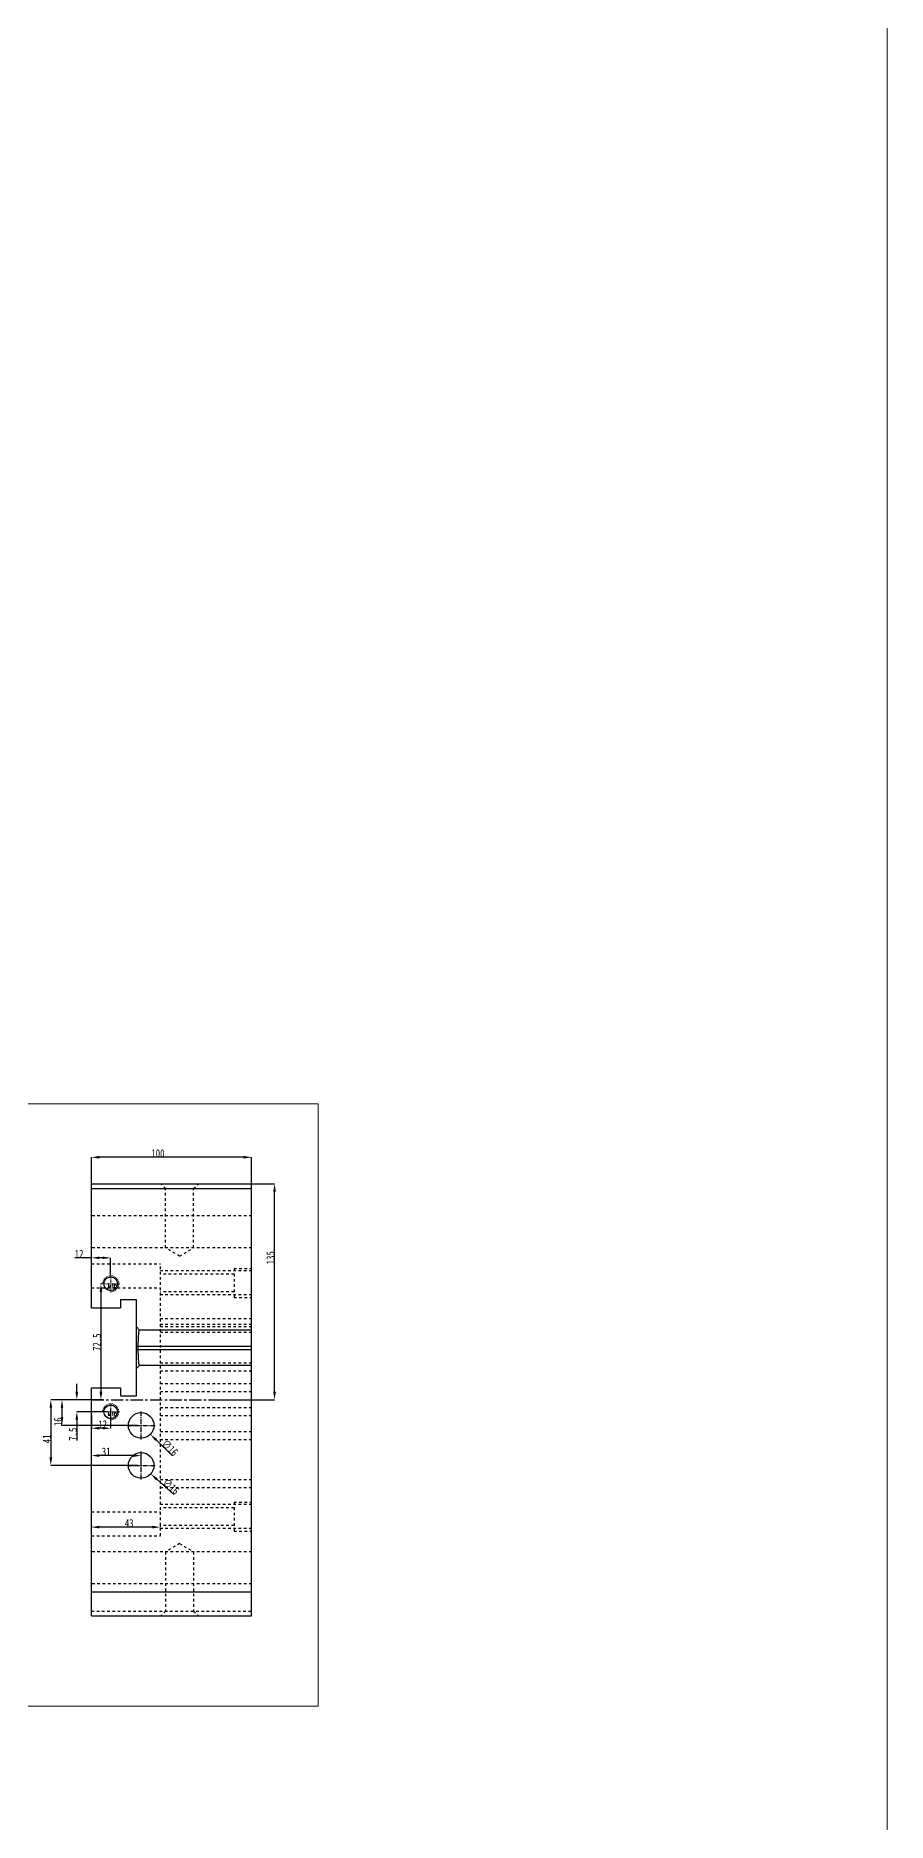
# Model space of a CAD drawing. Header units: millimetres. Extents: x 583 to 1942, y -5112 to 253.
# Drawn here: x 1410 to 1942, y -3661 to -2545 of the extents above; entities that cross this region are included whole.
import ezdxf

# ---------------------------------------------------------------- set-up
doc = ezdxf.new("R2010")
doc.units = ezdxf.units.MM
doc.header["$LTSCALE"] = 16.335
doc.header["$PDMODE"] = 3
doc.header["$PDSIZE"] = 0.3125
doc.linetypes.add('CENTER', pattern=[0.6, 0.375, -0.075, 0.075, -0.075])
doc.linetypes.add('HIDDEN', pattern=[0.2, 0.1, -0.1])
doc.layers.get('0').update_dxf_attribs({"linetype": 'CONTINUOUS'})
doc.layers.get('Defpoints').update_dxf_attribs({"linetype": 'CONTINUOUS'})
doc.layers.add('DEFAULT_2', color=8, linetype='HIDDEN')
doc.layers.add('epin', color=13, linetype='CONTINUOUS', lineweight=9)
doc.layers.add('screw', color=33, linetype='CONTINUOUS', lineweight=13)
doc.styles.get("Standard").update_dxf_attribs({"font": 'txt', "width": 0.8})
doc.styles.add('TXT', font='txt.shx', dxfattribs={"bigfont": 'gbcbig.shx'})
doc.dimstyles.new('副本 11', dxfattribs={"dimtxt": 2.5, "dimasz": 2.5, "dimexe": 1.25, "dimexo": 0.625, "dimtad": 1, "dimdsep": 46, "dimtxsty": 'Standard', "dimcen": 2.5, "dimadec": 0, "dimazin": 0, "dimtfac": 1, "dimtmove": 0, "dimatfit": 3, "dimfxl": 0, "dimarcsym": 0})

# ---------------------------------------------------------------- blocks, each defined once
blk = doc.blocks.new('screw_m10_g')
at = {"layer": 'screw', "color": 1, "linetype": 'CENTER', "ltscale": 0.310989}
for p, q in [((-5.5, 0), (5.5, 0)), ((0, -5.5), (0, 5.5))]:
    blk.add_line(p, q, dxfattribs=at)
at = {"layer": 'screw', "linetype": 'HIDDEN', "ltscale": 0.310989}
blk.add_circle((0, 0), 4.25, dxfattribs=at)
at = {"layer": 'screw', "color": 92, "linetype": 'HIDDEN', "ltscale": 0.310989}
blk.add_arc((0, 0), 5, 270, 180, dxfattribs=at)
at = {"layer": 'screw', "color": 6, "style": 'TXT'}
blk.add_text('M10', height=2, dxfattribs=at).set_placement((-1.7, -2.5))
blk = doc.blocks.new('*D385')
at = {"layer": 'Defpoints', "color": 0}
for p in [(1444.9, -3431.9), (1444.9, -3438), (1475.9, -3438)]:
    blk.add_point(p, dxfattribs=at)
at = {"layer": 'epin', "color": 4, "lineweight": -2}
for p, q in [((1444.9, -3438), (1444.9, -3431.9)), ((1470.9, -3431.9), (1449.9, -3431.9)), ((1475.9, -3438), (1475.9, -3431.9))]:
    blk.add_line(p, q, dxfattribs=at)
at = {"layer": 'epin', "color": 4}
for points in [[(1449.9, -3431), (1449.9, -3432.7), (1444.9, -3431.9)], [(1470.9, -3431), (1470.9, -3432.7), (1475.9, -3431.9)]]:
    blk.add_solid(points, dxfattribs=at)
at = {"layer": 'epin', "color": 6, "insert": (1454.1, -3429.4), "char_height": 5, "attachment_point": 5}
blk.add_mtext('31', dxfattribs=at)
blk = doc.blocks.new('*D386')
at = {"layer": 'Defpoints', "color": 0}
for p in [(1444.9, -3475.5), (1444.9, -3476.6), (1487.9, -3475.5)]:
    blk.add_point(p, dxfattribs=at)
at = {"layer": 'epin', "color": 4, "lineweight": -2}
for p, q in [((1444.9, -3475.5), (1444.9, -3476.6)), ((1482.9, -3476.6), (1449.9, -3476.6)), ((1487.9, -3475.5), (1487.9, -3476.6))]:
    blk.add_line(p, q, dxfattribs=at)
at = {"layer": 'epin', "color": 4}
for points in [[(1449.9, -3475.7), (1449.9, -3477.4), (1444.9, -3476.6)], [(1482.9, -3475.7), (1482.9, -3477.4), (1487.9, -3476.6)]]:
    blk.add_solid(points, dxfattribs=at)
at = {"layer": 'epin', "color": 6, "insert": (1468.5, -3474.1), "char_height": 5, "attachment_point": 5}
blk.add_mtext('43', dxfattribs=at)
blk = doc.blocks.new('*D387')
at = {"layer": 'Defpoints', "color": 0}
for p in [(1456.9, -3402.7), (1444.9, -3406.8), (1444.9, -3414.8)]:
    blk.add_point(p, dxfattribs=at)
at = {"layer": 'epin', "color": 4, "lineweight": -2}
for p, q in [((1456.9, -3402.7), (1456.9, -3414.8)), ((1444.9, -3406.8), (1444.9, -3414.8)), ((1451.9, -3414.8), (1449.9, -3414.8))]:
    blk.add_line(p, q, dxfattribs=at)
at = {"layer": 'epin', "color": 4}
for points in [[(1449.9, -3413.9), (1449.9, -3415.6), (1444.9, -3414.8)], [(1451.9, -3413.9), (1451.9, -3415.6), (1456.9, -3414.8)]]:
    blk.add_solid(points, dxfattribs=at)
at = {"layer": 'epin', "color": 6, "insert": (1451.9, -3412.3), "char_height": 5, "attachment_point": 5}
blk.add_mtext('12', dxfattribs=at)
blk = doc.blocks.new('*D388')
at = {"layer": 'Defpoints', "color": 0}
for p in [(1435.8, -3397), (1452.3, -3397), (1455, -3404.5)]:
    blk.add_point(p, dxfattribs=at)
at = {"layer": 'epin', "color": 4, "lineweight": -2}
for p, q in [((1435.8, -3392), (1435.8, -3387)), ((1452.3, -3397), (1435.8, -3397)), ((1455, -3404.5), (1435.8, -3404.5)), ((1435.8, -3409.5), (1435.8, -3422.5))]:
    blk.add_line(p, q, dxfattribs=at)
at = {"layer": 'epin', "color": 4}
for points in [[(1434.9, -3392), (1436.6, -3392), (1435.8, -3397)], [(1434.9, -3409.5), (1436.6, -3409.5), (1435.8, -3404.5)]]:
    blk.add_solid(points, dxfattribs=at)
at = {"layer": 'epin', "color": 6, "insert": (1433.3, -3418.5), "char_height": 5, "attachment_point": 5, "rotation": 90}
blk.add_mtext('7.5', dxfattribs=at)
blk = doc.blocks.new('*D389')
at = {"layer": 'Defpoints', "color": 0}
for p in [(1452.3, -3397), (1426.5, -3413), (1473.7, -3413)]:
    blk.add_point(p, dxfattribs=at)
at = {"layer": 'epin', "color": 4, "lineweight": -2}
for p, q in [((1452.3, -3397), (1426.5, -3397)), ((1426.5, -3402), (1426.5, -3408)), ((1473.7, -3413), (1426.5, -3413))]:
    blk.add_line(p, q, dxfattribs=at)
at = {"layer": 'epin', "color": 4}
for points in [[(1425.7, -3402), (1427.3, -3402), (1426.5, -3397)], [(1425.7, -3408), (1427.3, -3408), (1426.5, -3413)]]:
    blk.add_solid(points, dxfattribs=at)
at = {"layer": 'epin', "color": 6, "insert": (1424, -3410.7), "char_height": 5, "attachment_point": 5, "rotation": 90}
blk.add_mtext('16', dxfattribs=at)
blk = doc.blocks.new('*D390')
at = {"layer": 'Defpoints', "color": 0}
for p in [(1452.3, -3397), (1419.5, -3438), (1473.9, -3438)]:
    blk.add_point(p, dxfattribs=at)
at = {"layer": 'epin', "color": 4, "lineweight": -2}
for p, q in [((1452.3, -3397), (1419.5, -3397)), ((1419.5, -3402), (1419.5, -3433)), ((1473.9, -3438), (1419.5, -3438))]:
    blk.add_line(p, q, dxfattribs=at)
at = {"layer": 'epin', "color": 4}
for points in [[(1418.7, -3402), (1420.4, -3402), (1419.5, -3397)], [(1418.7, -3433), (1420.4, -3433), (1419.5, -3438)]]:
    blk.add_solid(points, dxfattribs=at)
at = {"layer": 'epin', "color": 6, "insert": (1417, -3421.4), "char_height": 5, "attachment_point": 5, "rotation": 90}
blk.add_mtext('41', dxfattribs=at)
blk = doc.blocks.new('*D391')
at = {"layer": 'Defpoints', "color": 0}
for p in [(1470, -3432.7), (1481.9, -3443.3)]:
    blk.add_point(p, dxfattribs=at)
at = {"layer": 'epin', "color": 4, "lineweight": -2}
blk.add_line((1496.4, -3456.2), (1485.7, -3446.6), dxfattribs=at)
at = {"layer": 'epin', "color": 4}
blk.add_solid([(1486.2, -3446), (1485.1, -3447.3), (1481.9, -3443.3)], dxfattribs=at)
at = {"layer": 'epin', "color": 6, "insert": (1494.6, -3451.2), "char_height": 5, "attachment_point": 5, "rotation": 318.4114}
blk.add_mtext('∅16', dxfattribs=at)
blk = doc.blocks.new('*D392')
at = {"layer": 'Defpoints', "color": 0}
for p in [(1470.2, -3407.4), (1481.7, -3418.6)]:
    blk.add_point(p, dxfattribs=at)
at = {"layer": 'epin', "color": 4, "lineweight": -2}
blk.add_line((1495.6, -3432.1), (1485.3, -3422.1), dxfattribs=at)
at = {"layer": 'epin', "color": 4}
blk.add_solid([(1485.9, -3421.5), (1484.7, -3422.7), (1481.7, -3418.6)], dxfattribs=at)
at = {"layer": 'epin', "color": 6, "insert": (1493.9, -3427), "char_height": 5, "attachment_point": 5, "rotation": 315.8444}
blk.add_mtext('∅16', dxfattribs=at)
blk = doc.blocks.new('*D393')
at = {"layer": 'Defpoints', "color": 0}
for p in [(1539.7, -3262), (1559.2, -3262), (1525.5, -3397)]:
    blk.add_point(p, dxfattribs=at)
at = {"layer": 'epin', "color": 4, "lineweight": -2}
for p, q in [((1539.7, -3262), (1559.2, -3262)), ((1559.2, -3392), (1559.2, -3267)), ((1525.5, -3397), (1559.2, -3397))]:
    blk.add_line(p, q, dxfattribs=at)
at = {"layer": 'epin', "color": 4}
for points in [[(1558.4, -3267), (1560.1, -3267), (1559.2, -3262)], [(1558.4, -3392), (1560.1, -3392), (1559.2, -3397)]]:
    blk.add_solid(points, dxfattribs=at)
at = {"layer": 'epin', "color": 6, "insert": (1556.7, -3308.2), "char_height": 5, "attachment_point": 5, "rotation": 90}
blk.add_mtext('135', dxfattribs=at)
blk = doc.blocks.new('*D394')
at = {"layer": 'Defpoints', "color": 0}
for p in [(1444.9, -3245.5), (1444.9, -3273.7), (1544.9, -3273.7)]:
    blk.add_point(p, dxfattribs=at)
at = {"layer": 'epin', "color": 4, "lineweight": -2}
for p, q in [((1444.9, -3273.7), (1444.9, -3245.5)), ((1539.9, -3245.5), (1449.9, -3245.5)), ((1544.9, -3273.7), (1544.9, -3245.5))]:
    blk.add_line(p, q, dxfattribs=at)
at = {"layer": 'epin', "color": 4}
for points in [[(1449.9, -3244.6), (1449.9, -3246.3), (1444.9, -3245.5)], [(1539.9, -3244.6), (1539.9, -3246.3), (1544.9, -3245.5)]]:
    blk.add_solid(points, dxfattribs=at)
at = {"layer": 'epin', "color": 6, "insert": (1486.4, -3243), "char_height": 5, "attachment_point": 5}
blk.add_mtext('100', dxfattribs=at)
blk = doc.blocks.new('*D395')
at = {"layer": 'Defpoints', "color": 0}
for p in [(1444.9, -3308.3), (1444.9, -3317.3), (1456.9, -3319)]:
    blk.add_point(p, dxfattribs=at)
at = {"layer": 'epin', "color": 4, "lineweight": -2}
for p, q in [((1444.9, -3308.3), (1434.5, -3308.3)), ((1444.9, -3317.3), (1444.9, -3308.3)), ((1451.9, -3308.3), (1449.9, -3308.3)), ((1456.9, -3319), (1456.9, -3308.3))]:
    blk.add_line(p, q, dxfattribs=at)
at = {"layer": 'epin', "color": 4}
for points in [[(1449.9, -3307.5), (1449.9, -3309.1), (1444.9, -3308.3)], [(1451.9, -3307.5), (1451.9, -3309.1), (1456.9, -3308.3)]]:
    blk.add_solid(points, dxfattribs=at)
at = {"layer": 'epin', "color": 6, "insert": (1437.2, -3305.8), "char_height": 5, "attachment_point": 5}
blk.add_mtext('12', dxfattribs=at)
blk = doc.blocks.new('*D396')
at = {"layer": 'Defpoints', "color": 0}
for p in [(1451.4, -3324.5), (1450.8, -3397), (1452.3, -3397)]:
    blk.add_point(p, dxfattribs=at)
at = {"layer": 'epin', "color": 4, "lineweight": -2}
for p, q in [((1451.4, -3324.5), (1450.8, -3324.5)), ((1450.8, -3329.5), (1450.8, -3392)), ((1452.3, -3397), (1450.8, -3397))]:
    blk.add_line(p, q, dxfattribs=at)
at = {"layer": 'epin', "color": 4}
for points in [[(1450, -3329.5), (1451.7, -3329.5), (1450.8, -3324.5)], [(1450, -3392), (1451.7, -3392), (1450.8, -3397)]]:
    blk.add_solid(points, dxfattribs=at)
at = {"layer": 'epin', "color": 6, "insert": (1448.3, -3361), "char_height": 5, "attachment_point": 5, "rotation": 90}
blk.add_mtext('72.5', dxfattribs=at)

msp = doc.modelspace()

# ---------------------------------------------------------------- linework, layer by layer
at = {"color": 7, "linetype": 'Continuous'}
for p, q in [((1444.945, -3339.512), (1444.945, -3262.012)), ((1444.945, -3262.012), (1544.945, -3262.012)), ((1444.945, -3265.012), (1544.945, -3265.012)), ((1544.945, -3532.012), (1544.945, -3262.012)), ((1462.945, -3334.512), (1462.945, -3339.512)), ((1472.945, -3334.512), (1462.945, -3334.512)), ((1472.945, -3394.512), (1472.945, -3334.512)), ((1444.945, -3339.512), (1462.945, -3339.512)), ((1472.945, -3351.512), (1474.945, -3353.512)), ((1544.945, -3353.512), (1474.945, -3353.512)), ((1472.945, -3363.512), (1544.945, -3363.512)), ((1472.945, -3365.512), (1544.945, -3365.512)), ((1474.164, -3365.512), (1474.164, -3363.512)), ((1474.945, -3375.512), (1472.945, -3377.512)), ((1544.945, -3375.512), (1474.945, -3375.512)), ((1444.945, -3532.012), (1444.945, -3389.512)), ((1444.945, -3389.512), (1462.945, -3389.512)), ((1462.945, -3389.512), (1462.945, -3394.512)), ((1462.945, -3394.512), (1472.945, -3394.512)), ((1444.945, -3517.012), (1544.945, -3517.012)), ((1444.945, -3532.012), (1544.945, -3532.012))]:
    msp.add_line(p, q, dxfattribs=at)
at = {"color": 1, "linetype": 'CENTER', "ltscale": 1.243955}
msp.add_line((1444.945, -3397.012), (1544.945, -3397.012), dxfattribs=at)
at = {"color": 1, "linetype": 'CENTER', "ltscale": 0.497582}
for p, q in [((1475.945, -3421.812), (1475.945, -3404.212)), ((1467.145, -3413.012), (1484.745, -3413.012)), ((1467.145, -3438.012), (1484.745, -3438.012)), ((1475.945, -3446.812), (1475.945, -3429.212))]:
    msp.add_line(p, q, dxfattribs=at)
at = {"color": 7, "linetype": 'Continuous'}
for centre, radius in [((1456.945, -3324.512), 4.25), ((1456.945, -3404.512), 4.25), ((1475.945, -3413.012), 8), ((1475.945, -3438.012), 8)]:
    msp.add_circle(centre, radius, dxfattribs=at)
for points, knots in [([(1474.164, -3363.512), (1474.166, -3362.823), (1474.174, -3361.481), (1474.221, -3359.553), (1474.297, -3357.818), (1474.393, -3356.34), (1474.508, -3355.162), (1474.618, -3354.38), (1474.717, -3353.925), (1474.79, -3353.706), (1474.853, -3353.571), (1474.918, -3353.512), (1474.945, -3353.512)], [0, 0, 0, 0, 0.20464422, 0.39861059, 0.57269148, 0.72063955, 0.83845814, 0.92412974, 0.95472163, 0.97723973, 0.99195516, 1, 1, 1, 1]), ([(1474.945, -3375.512), (1474.918, -3375.512), (1474.853, -3375.452), (1474.79, -3375.317), (1474.718, -3375.098), (1474.618, -3374.643), (1474.508, -3373.861), (1474.393, -3372.683), (1474.297, -3371.205), (1474.221, -3369.47), (1474.174, -3367.542), (1474.168, -3366.2), (1474.164, -3365.512)], [0, 0, 0, 0, 0.00806522, 0.02277498, 0.04529041, 0.07588589, 0.16156266, 0.27938243, 0.42733093, 0.60142069, 0.79537514, 1, 1, 1, 1])]:
    msp.add_open_spline(points, degree=3, knots=knots, dxfattribs=at)
at = {"layer": 'DEFAULT_2', "color": 8, "linetype": 'HIDDEN'}
for p, q in [((1491.195, -3265.012), (1488.195, -3262.012)), ((1491.195, -3302.012), (1491.195, -3265.012)), ((1508.695, -3265.012), (1511.695, -3262.012)), ((1508.695, -3302.012), (1508.695, -3265.012)), ((1544.945, -3282.012), (1444.945, -3282.012)), ((1544.945, -3302.012), (1444.945, -3302.012)), ((1499.945, -3307.269), (1491.195, -3302.012)), ((1499.945, -3307.269), (1508.695, -3302.012)), ((1444.945, -3312.012), (1487.945, -3312.012)), ((1487.945, -3482.012), (1487.945, -3312.012)), ((1533.945, -3315.012), (1533.945, -3333.012)), ((1533.945, -3315.012), (1544.945, -3315.012)), ((1544.945, -3316.512), (1487.945, -3316.512)), ((1533.945, -3318.512), (1487.945, -3318.512)), ((1444.945, -3327.012), (1487.945, -3327.012)), ((1533.945, -3329.512), (1487.945, -3329.512)), ((1544.945, -3331.512), (1487.945, -3331.512)), ((1533.945, -3333.012), (1544.945, -3333.012)), ((1544.945, -3346.512), (1487.945, -3346.512)), ((1544.945, -3350.012), (1487.945, -3350.012)), ((1544.945, -3351.512), (1487.945, -3351.512)), ((1544.945, -3355.012), (1487.945, -3355.012)), ((1544.945, -3374.012), (1487.945, -3374.012)), ((1544.945, -3379.012), (1487.945, -3379.012)), ((1544.945, -3387.012), (1487.945, -3387.012)), ((1544.945, -3392.012), (1487.945, -3392.012)), ((1544.945, -3402.012), (1487.945, -3402.012)), ((1544.945, -3407.012), (1487.945, -3407.012)), ((1544.945, -3417.012), (1487.945, -3417.012)), ((1544.945, -3422.012), (1487.945, -3422.012)), ((1544.945, -3447.012), (1487.945, -3447.012)), ((1544.945, -3452.012), (1487.945, -3452.012)), ((1444.945, -3467.012), (1487.945, -3467.012)), ((1544.945, -3462.512), (1487.945, -3462.512)), ((1533.945, -3464.512), (1487.945, -3464.512)), ((1533.945, -3461.012), (1544.945, -3461.012)), ((1533.945, -3461.012), (1533.945, -3479.012)), ((1444.945, -3482.012), (1487.945, -3482.012)), ((1533.945, -3475.512), (1487.945, -3475.512)), ((1544.945, -3477.512), (1487.945, -3477.512)), ((1533.945, -3479.012), (1544.945, -3479.012)), ((1544.945, -3492.012), (1444.945, -3492.012)), ((1499.945, -3486.754), (1491.195, -3492.012)), ((1491.195, -3492.012), (1491.195, -3529.012)), ((1499.945, -3486.754), (1508.695, -3492.012)), ((1508.695, -3492.012), (1508.695, -3529.012)), ((1544.945, -3512.012), (1444.945, -3512.012)), ((1444.945, -3529.012), (1544.945, -3529.012)), ((1491.195, -3529.012), (1488.195, -3532.012)), ((1508.695, -3529.012), (1511.695, -3532.012))]:
    msp.add_line(p, q, dxfattribs=at)
at = {"layer": 'epin', "color": 0}
for points in [[(582.855, 253.277), (1941.803, 253.277), (1941.803, -5111.924), (582.855, -5111.924)], [(943.036, -3212.003), (1586.385, -3212.003), (1586.385, -3588.367), (943.036, -3588.367)]]:
    msp.add_lwpolyline(points, close=True, dxfattribs=at)

# ---------------------------------------------------------------- block references
at = {"layer": 'screw', "color": 0}
for p in [(1456.945, -3324.512), (1456.945, -3404.512)]:
    msp.add_blockref('screw_m10_g', p, dxfattribs=at)

# ---------------------------------------------------------------- dimensions: what is measured, and where the dimension line sits
at = {"layer": 'epin', "color": 0}
for base, p1, p2, picture, middle in [((1444.945, -3245.454), (1544.945, -3273.724), (1444.945, -3273.724), '*D394', (1486.394, -3245.454)), ((1444.945, -3308.305), (1456.945, -3319.012), (1444.945, -3317.261), '*D395', (1437.196, -3308.305)), ((1444.945, -3414.771), (1456.945, -3402.718), (1444.945, -3406.811), '*D387', (1451.94, -3414.771)), ((1444.945, -3431.868), (1475.945, -3438.012), (1444.945, -3438.012), '*D385', (1454.114, -3431.868)), ((1444.945, -3476.569), (1487.945, -3475.512), (1444.945, -3475.512), '*D386', (1468.47, -3476.569))]:
    dim = msp.add_linear_dim(base=base, p1=p1, p2=p2, dimstyle='副本 11', override={"dimtxt": 5, "dimasz": 5, "dimexe": 0, "dimexo": 0, "dimgap": 0, "dimcen": 0, "dimclrd": 4, "dimclre": 4, "dimclrt": 6, "dimtofl": 0}, dxfattribs=at)
    dim.commit()
    dim.dimension.update_dxf_attribs({"geometry": picture, "text_midpoint": middle, "dimtype": 160})
for base, p1, p2, picture, middle in [((1559.232, -3262.012), (1525.468, -3397.012), (1539.67, -3262.012), '*D393', (1559.232, -3308.23)), ((1450.82, -3397.012), (1451.445, -3324.512), (1452.257, -3397.012), '*D396', (1450.82, -3361.031)), ((1435.763, -3397.012), (1454.961, -3404.512), (1452.257, -3397.012), '*D388', (1435.763, -3418.512)), ((1419.541, -3438.012), (1452.257, -3397.012), (1473.887, -3438.012), '*D390', (1419.541, -3421.393)), ((1426.516, -3413.012), (1452.257, -3397.012), (1473.725, -3413.012), '*D389', (1426.516, -3410.699))]:
    dim = msp.add_linear_dim(base=base, p1=p1, p2=p2, angle=90, dimstyle='副本 11', override={"dimtxt": 5, "dimasz": 5, "dimexe": 0, "dimexo": 0, "dimgap": 0, "dimcen": 0, "dimclrd": 4, "dimclre": 4, "dimclrt": 6, "dimtofl": 0}, dxfattribs=at)
    dim.commit()
    dim.dimension.update_dxf_attribs({"geometry": picture, "text_midpoint": middle, "dimtype": 160})
for p1, p2, picture, middle in [((1470.206, -3407.439), (1481.685, -3418.584), '*D392', (1493.949, -3427.008)), ((1469.962, -3432.701), (1481.929, -3443.322), '*D391', (1494.558, -3451.187))]:
    dim = msp.add_diameter_dim_2p(p1=p1, p2=p2, dimstyle='副本 11', override={"dimtxt": 5, "dimasz": 5, "dimexe": 0, "dimexo": 0, "dimgap": 0, "dimcen": 0, "dimclrd": 4, "dimclre": 4, "dimclrt": 6, "dimtofl": 0}, dxfattribs=at)
    dim.commit()
    dim.dimension.update_dxf_attribs({"geometry": picture, "text_midpoint": middle})

doc.saveas('drawing.dxf')
